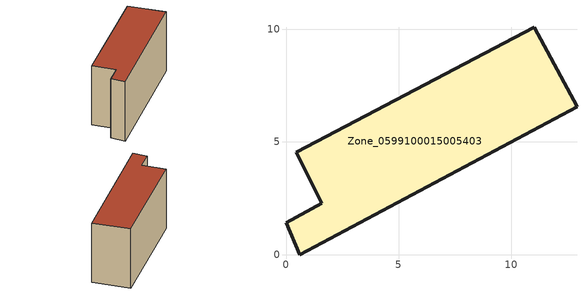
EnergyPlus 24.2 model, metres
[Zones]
Zone_0599100015005403
 floor ground (C_G): 11,10.07 12.91,6.56 0.6,0 0,1.42 1.58,2.27 0.45,4.54 z0.54
 wall outside (C_F): 0.6,0 12.91,6.56 11,10.07 0.45,4.54 1.58,2.27 0,1.42 0.6,0 z0.54:7.3
 roof outside (C_R): 12.91,6.56 11,10.07 0.45,4.54 1.58,2.27 0,1.42 0.6,0 z7.3
[BUILDING]
Pand.0599100015005403: North Axis=0; Terrain=City; Loads Convergence Tolerance Value=0.04; Temperature Convergence Tolerance Value=0.4; Solar Distribution=FullExterior; Maximum Number of Warmup Days=25; Minimum Number of Warmup Days=1
[Site:Location]
Rotterdam.The.Hague.AP_ZH_NLD Design_Conditions: Latitude=51.96; Longitude=4.45; Time Zone=1; Elevation=-4.5
[SITE:GROUNDTEMPERATURE:BUILDINGSURFACE]
18, 18, 18, 18, 18, 18, 18, 18, 18, 18, 18, 18
[MATERIAL] Thermal Absorptance=0.9; Solar Absorptance=0.7; Visible Absorptance=0.7
Name | Roughness | Thickness | Conductivity | Density | Specific Heat
G.TI.1946 | MediumSmooth | 0.15 | 1 | 540 | 1210
F.TI.1946 | Rough | 0.3 | 0.857143 | 1920 | 840
R.TI.1946 | MediumRough | 0.2 | 0.1 | 1500 | 1000
[CONSTRUCTION]
C_G: G.TI.1946
C_F: F.TI.1946
C_R: R.TI.1946
[ZONE]
Zone_0599100015005403: Type=1; Multiplier=1; Ceiling Height=Autocalculate; Volume=Autocalculate; Floor Area=autocalculate; Part of Total Floor Area=Yes
[ZONEINFILTRATION:DESIGNFLOWRATE]
Infil_Zone_0599100015005403: Zone or ZoneList or Space or SpaceList=Zone_0599100015005403; Schedule=AlwaysOn; Design Flow Rate Calculation Method=Flow/Area; Flow Rate per Floor Area=0.003; Constant Term Coefficient=1; Temperature Term Coefficient=0; Velocity Term Coefficient=0; Velocity Squared Term Coefficient=0
[HVACTEMPLATE:ZONE:IDEALLOADSAIRSYSTEM]
Zone_0599100015005403: Maximum Heating Supply Air Temperature=50; Minimum Cooling Supply Air Temperature=13; Maximum Heating Supply Air Humidity Ratio=0.0156; Minimum Cooling Supply Air Humidity Ratio=0.0077; Heating Limit=NoLimit; Cooling Limit=NoLimit; Dehumidification Control Type=ConstantSensibleHeatRatio; Cooling Sensible Heat Ratio=0.7; Dehumidification Setpoint=60; Humidification Control Type=None; Humidification Setpoint=30; Outdoor Air Method=None; Outdoor Air Flow Rate per Person=0.00944; Outdoor Air Flow Rate per Zone Floor Area=0; Outdoor Air Flow Rate per Zone=0; Demand Controlled Ventilation Type=None; Outdoor Air Economizer Type=NoEconomizer; Heat Recovery Type=None; Sensible Heat Recovery Effectiveness=0.7; Latent Heat Recovery Effectiveness=0.65
[ZONECONTROL:THERMOSTAT]
ThermostatControl_Zone_0599100015005403: Zone or ZoneList=Zone_0599100015005403; Control Type Schedule=DualSetpointControlType; Control 1=Thermostat_Zone_0599100015005403; Temperature Difference Between Cutout And Setpoint=0
[THERMOSTATSETPOINT:DUALSETPOINT]
Thermostat_Zone_0599100015005403: Heating Setpoint Temperature Schedule=HeatingSetpoint_Zone_0599100015005403; Cooling Setpoint Temperature Schedule=CoolingSetpoint_Zone_0599100015005403
[SCHEDULE:COMPACT]
HeatingSetpoint_Zone_0599100015005403: Through: 12/31, For: AllDays, Until: 24:00, 21
CoolingSetpoint_Zone_0599100015005403: Through: 12/31, For: AllDays, Until: 24:00, 24
DualSetpointControlType: Through: 12/31, For: AllDays, Until: 24:00, 4
AlwaysOn: Through: 12/31, For: AllDays, Until: 24:00, 1
